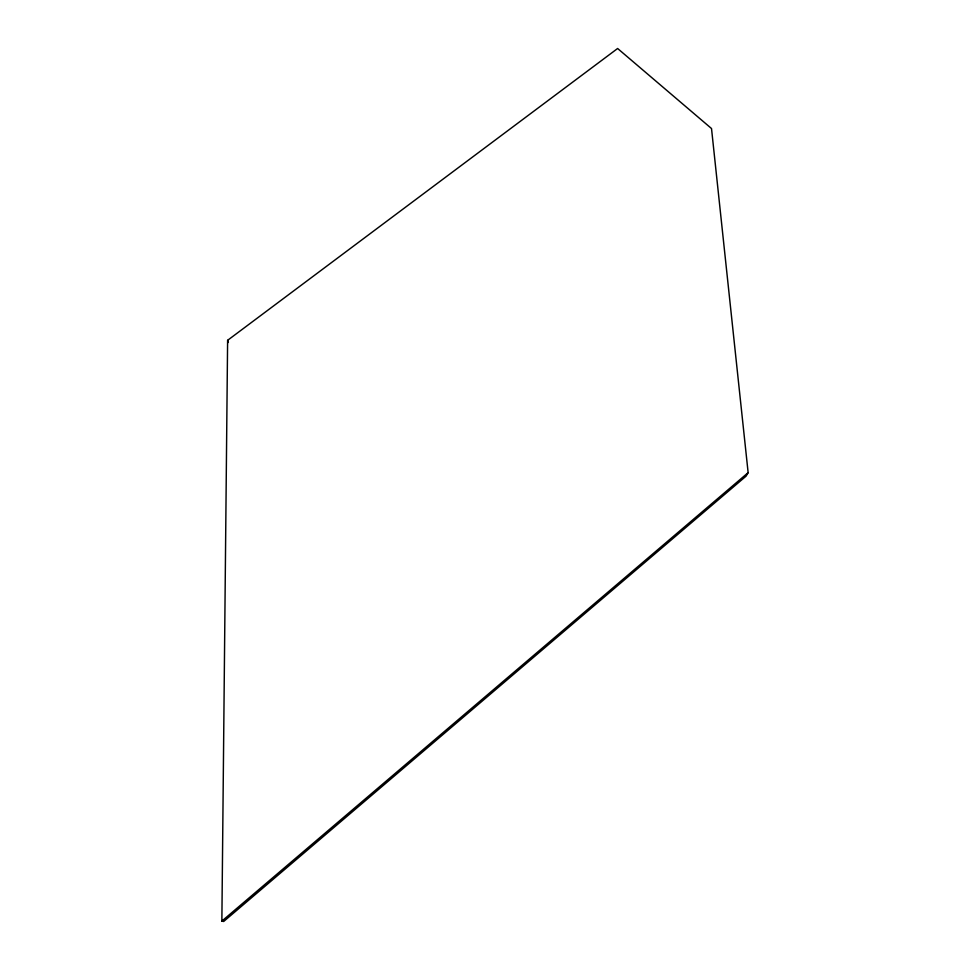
<?xml version="1.0" encoding="UTF-8"?>
<svg xmlns="http://www.w3.org/2000/svg" width="970" height="970" viewBox="0 0 970 970"><rect width="100%" height="100%" fill="white"/><g stroke="black" fill="none" stroke-linecap="round" stroke-linejoin="round"><path stroke-width="1.45" d="M221.863 921.1L227.61 340.312L617.623 48.5L711.519 128.537L748.137 472.669L746.039 476.185L223.646 921.5L221.863 921.1L748.137 472.669M227.61 340.312L228.374 342.495"/></g></svg>
